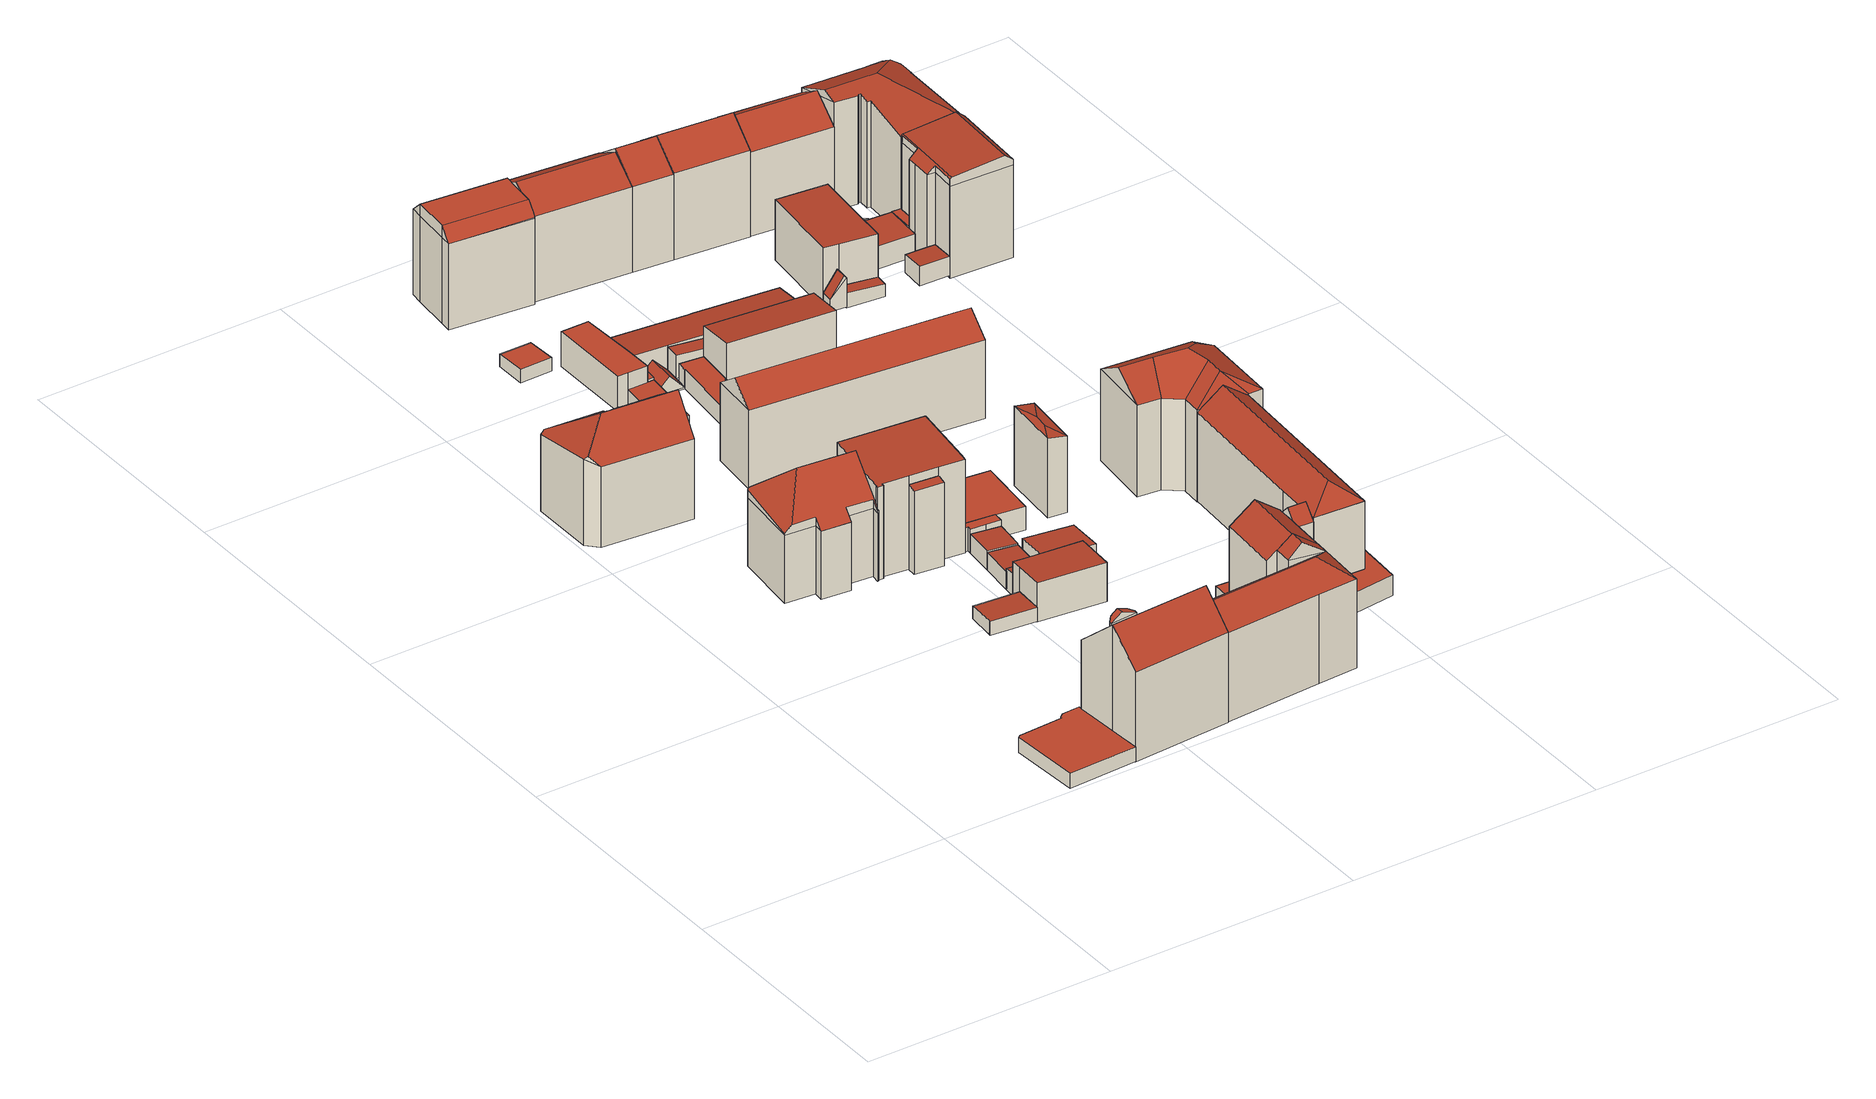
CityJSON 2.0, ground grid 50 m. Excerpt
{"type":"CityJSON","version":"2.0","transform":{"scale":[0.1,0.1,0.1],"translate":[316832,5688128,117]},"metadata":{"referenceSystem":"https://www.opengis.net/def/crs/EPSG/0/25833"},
"CityObjects":{
"building1":{"type":"Building","attributes":{"Dachtyp_tdc":"tdcPolyFlatRoof","Gemeindeschluessel":14713000,"Dachneigung":0,"QualitaetDacherkennung":0,"Geometrietyp2DReferenz":"3000","BezugspunktDach":"2000","function":"31001_9998","measuredHeight":3},"geometry":[{"type":"MultiSurface","lod":"2","boundaries":[[[0,1,2,3,4,5,6,7,8]],[[8,7,9,10]],[[7,6,11,9]],[[6,5,12,11]],[[5,4,13,12]],[[4,3,14,13]],[[3,2,15,14]],[[2,1,16,15]],[[1,0,17,16]],[[0,8,10,17]],[[10,9,11,12,13,14,15,16,17]]],"semantics":{"surfaces":[{"type":"RoofSurface"},{"type":"WallSurface"},{"type":"GroundSurface"}],"values":[0,1,1,1,1,1,1,1,1,1,2]}}]},
"building2":{"type":"Building","attributes":{"Dachtyp_tdc":"tdcFreeFormRoof","Gemeindeschluessel":14713000,"Dachneigung":35.48,"QualitaetDacherkennung":30,"Geometrietyp2DReferenz":"3000","function":"31001_9998","roofType":"5000","measuredHeight":23},"geometry":[{"type":"MultiSurface","lod":"2","boundaries":[[[18,19,20,21]],[[19,22,23,20]],[[22,24,25,23]],[[24,26,27,25]],[[26,28,29,27]],[[28,30,31,29]],[[30,32,33,31]],[[32,34,35,33]],[[34,36,37,35]],[[36,38,39,37]],[[38,40,41,39]],[[40,18,21,41]],[[42,43,44,18,40]],[[36,45,43,42,38]],[[45,34,32,30,28,26,24,22,19,44,43]],[[19,18,44]],[[36,34,45]],[[40,38,42]],[[21,20,23,25,27,29,31,33,35,37,39,41]]],"semantics":{"surfaces":[{"type":"WallSurface"},{"type":"RoofSurface"},{"type":"GroundSurface"}],"values":[0,0,0,0,0,0,0,0,0,0,0,0,1,1,1,0,0,0,2]}}]},
"building3":{"type":"Building","attributes":{"Gemeindeschluessel":14713000,"Geometrietyp2DReferenz":"3000","function":"31001_9998","roofType":"9999"},"children":["building3-1","building3-2"]},
"building3-1":{"type":"BuildingPart","attributes":{"Dachtyp_tdc":"tdcGableRoof","Dachneigung":40.9,"QualitaetDacherkennung":73,"Geometrietyp2DReferenz":"3000","roofType":"3100","measuredHeight":24.57},"parents":["building3"],"geometry":[{"type":"MultiSurface","lod":"2","boundaries":[[[46,47,48,49]],[[47,50,51,48]],[[52,53,54]],[[53,55,56,54]],[[55,57,58,56]],[[57,59,60,58]],[[59,61,62,60]],[[61,63,64,62]],[[63,65,66,64]],[[65,67,68,66]],[[67,69,70,68]],[[69,46,49,70]],[[65,63,61,59]],[[59,57,55,53,52,50,47,46,69,67,65]],[[49,48,51,54,56,58,60,62,64,66,68,70]],[[54,51,50,52]]],"semantics":{"surfaces":[{"type":"WallSurface"},{"type":"RoofSurface"},{"type":"GroundSurface"},{"type":"ClosureSurface"}],"values":[0,0,0,0,0,0,0,0,0,0,0,0,1,1,2,3]}}]},
"building3-2":{"type":"BuildingPart","attributes":{"Dachtyp_tdc":"tdcFreeFormRoof","Dachneigung":21.24,"QualitaetDacherkennung":39,"Geometrietyp2DReferenz":"3000","roofType":"5000","measuredHeight":19.56},"parents":["building3"],"geometry":[{"type":"MultiSurface","lod":"2","boundaries":[[[71,72,73,51,50]],[[72,74,75,73]],[[74,76,77,75]],[[76,78,79,77]],[[78,80,52,54,79]],[[81,82,74,72,71]],[[80,78,76,82,81]],[[76,74,82]],[[71,80,81]],[[51,73,75,77,79,54]],[[71,50,52,80]],[[50,51,54,52]]],"semantics":{"surfaces":[{"type":"WallSurface"},{"type":"RoofSurface"},{"type":"GroundSurface"},{"type":"ClosureSurface"}],"values":[0,0,0,0,0,1,1,0,0,2,0,3]}}]},
"building4":{"type":"Building","attributes":{"Dachtyp_tdc":"tdcFreeFormRoof","Gemeindeschluessel":14713000,"Dachneigung":42,"QualitaetDacherkennung":63,"Geometrietyp2DReferenz":"3000","function":"31001_9998","roofType":"5000","measuredHeight":21.7},"geometry":[{"type":"MultiSurface","lod":"2","boundaries":[[[83,84,85,86]],[[84,87,88,85]],[[87,89,90,88]],[[89,91,92,90]],[[91,93,94,92]],[[93,95,96,94]],[[95,97,98,96]],[[97,99,100,98]],[[99,101,102,100]],[[101,103,104,102]],[[103,105,106,104]],[[105,107,108,106]],[[107,109,110,108]],[[109,111,112,110]],[[111,113,114,112]],[[113,83,86,114]],[[115,116,117,118,119]],[[120,121,122,123,124,125,119,118,126,91,127,128]],[[125,129,130,131,132,133,115,119]],[[97,116,115,133,99]],[[99,133,132,101]],[[101,132,131,103]],[[103,131,130,105]],[[105,130,129,107]],[[107,129,125,124,109]],[[84,120,128,87]],[[87,128,127,89]],[[89,127,91]],[[91,126,93]],[[93,126,118,117,95]],[[109,124,123,111]],[[113,122,121,83]],[[111,123,122,113]],[[83,121,120,84]],[[95,117,116,97]],[[86,85,88,90,92,94,96,98,100,102,104,106,108,110,112,114]]],"semantics":{"surfaces":[{"type":"WallSurface"},{"type":"RoofSurface"},{"type":"GroundSurface"}],"values":[0,0,0,0,0,0,0,0,0,0,0,0,0,0,0,0,1,1,1,0,0,0,0,0,0,0,0,0,0,0,0,0,0,0,0,2]}}]},
"building5":{"type":"Building","attributes":{"Dachtyp_tdc":"tdcPolyFlatRoof","Gemeindeschluessel":14713000,"Dachneigung":3.49,"QualitaetDacherkennung":74,"Geometrietyp2DReferenz":"3000","function":"31001_9998","roofType":"2100","measuredHeight":2.91},"geometry":[{"type":"MultiSurface","lod":"2","boundaries":[[[134,135,136,137]],[[135,138,139,136]],[[138,140,141,139]],[[140,142,143,141]],[[142,134,137,143]],[[142,140,138,135,134]],[[137,136,139,141,143]]],"semantics":{"surfaces":[{"type":"WallSurface"},{"type":"RoofSurface"},{"type":"GroundSurface"}],"values":[0,0,0,0,0,1,2]}}]},
"building6":{"type":"Building","attributes":{"Gemeindeschluessel":14713000,"Geometrietyp2DReferenz":"3000","function":"31001_9998","roofType":"9999"},"children":["building6-1","building6-2"]},
"building6-1":{"type":"BuildingPart","attributes":{"Dachtyp_tdc":"tdcPolyFlatRoof","Dachneigung":2.93,"QualitaetDacherkennung":53,"Geometrietyp2DReferenz":"3000","roofType":"2100","measuredHeight":19.64},"parents":["building6"],"geometry":[{"type":"MultiSurface","lod":"2","boundaries":[[[144,145,146]],[[144,147,148,145]],[[147,149,150,148]],[[149,151,112,150]],[[151,152,110,112]],[[152,153,108,110]],[[153,154,155,108]],[[154,156,157,155]],[[156,158,159,157]],[[158,160,161,159]],[[160,162,163,161]],[[162,164,165,163]],[[164,166,167,165]],[[166,168,169,167]],[[168,170,169]],[[166,164,162,160,158,156,154,153,152,151,149,147,144,168]],[[145,148,150,112,110,108,155,157,159,161,163,165,167,169]],[[146,170,168,144]],[[146,145,169,170]]],"semantics":{"surfaces":[{"type":"WallSurface"},{"type":"RoofSurface"},{"type":"GroundSurface"},{"type":"ClosureSurface"}],"values":[0,0,0,0,0,0,0,0,0,0,0,0,0,0,0,1,2,0,3]}}]},
"building6-2":{"type":"BuildingPart","attributes":{"Dachtyp_tdc":"tdcPolyFlatRoof","Dachneigung":9.75,"QualitaetDacherkennung":48,"Geometrietyp2DReferenz":"3000","roofType":"2100","measuredHeight":17.21},"parents":["building6"],"geometry":[{"type":"MultiSurface","lod":"2","boundaries":[[[171,146,145,172]],[[170,173,174,169]],[[173,171,172,174]],[[173,170,146,171]],[[172,145,169,174]],[[169,145,146,170]]],"semantics":{"surfaces":[{"type":"WallSurface"},{"type":"RoofSurface"},{"type":"GroundSurface"},{"type":"ClosureSurface"}],"values":[0,0,0,1,2,3]}}]},
"building7":{"type":"Building","attributes":{"Dachtyp_tdc":"tdcPolyFlatRoof","Gemeindeschluessel":14713000,"Dachneigung":2.68,"QualitaetDacherkennung":87,"Geometrietyp2DReferenz":"3000","function":"31001_9998","roofType":"2100","measuredHeight":2.72},"geometry":[{"type":"MultiSurface","lod":"2","boundaries":[[[175,176,177,178]],[[176,179,180,177]],[[179,181,182,180]],[[181,175,178,182]],[[181,179,176,175]],[[178,177,180,182]]],"semantics":{"surfaces":[{"type":"WallSurface"},{"type":"RoofSurface"},{"type":"GroundSurface"}],"values":[0,0,0,0,1,2]}}]},
"building8":{"type":"Building","attributes":{"Dachtyp_tdc":"tdcPolyFlatRoof","Gemeindeschluessel":14713000,"Dachneigung":3.77,"QualitaetDacherkennung":82,"Geometrietyp2DReferenz":"3000","function":"31001_9998","roofType":"2100","measuredHeight":7.93},"geometry":[{"type":"MultiSurface","lod":"2","boundaries":[[[183,184,185,186]],[[184,187,188,185]],[[187,189,190,188]],[[189,191,192,190]],[[191,193,194,192]],[[193,195,196,194]],[[195,183,186,196]],[[195,193,191,189,187,184,183]],[[186,185,188,190,192,194,196]]],"semantics":{"surfaces":[{"type":"WallSurface"},{"type":"RoofSurface"},{"type":"GroundSurface"}],"values":[0,0,0,0,0,0,0,1,2]}}]},
"building9":{"type":"Building","attributes":{"Gemeindeschluessel":14713000,"Geometrietyp2DReferenz":"3000","function":"31001_9998","roofType":"9999"},"children":["building9-1","building9-2"]},
"building9-1":{"type":"BuildingPart","attributes":{"Dachtyp_tdc":"tdcPolyFlatRoof","Dachneigung":2.99,"QualitaetDacherkennung":85,"Geometrietyp2DReferenz":"3000","roofType":"2100","measuredHeight":3.6},"parents":["building9"],"geometry":[{"type":"MultiSurface","lod":"2","boundaries":[[[197,198,199,200]],[[201,202,203,204]],[[202,205,206,203]],[[205,197,200,206]],[[205,202,201,198,197]],[[200,199,204,203,206]],[[204,199,198,201]]],"semantics":{"surfaces":[{"type":"WallSurface"},{"type":"RoofSurface"},{"type":"GroundSurface"},{"type":"ClosureSurface"}],"values":[0,0,0,0,1,2,3]}}]},
"building9-2":{"type":"BuildingPart","attributes":{"Dachtyp_tdc":"tdcPolyFlatRoof","Dachneigung":8.1,"QualitaetDacherkennung":71,"Geometrietyp2DReferenz":"3000","roofType":"2100","measuredHeight":4.53},"parents":["building9"],"geometry":[{"type":"MultiSurface","lod":"2","boundaries":[[[207,208,209,199,198]],[[208,210,211,209]],[[210,212,201,204,211]],[[212,210,208,207]],[[199,209,211,204]],[[198,201,212,207]],[[198,199,204,201]]],"semantics":{"surfaces":[{"type":"WallSurface"},{"type":"RoofSurface"},{"type":"GroundSurface"},{"type":"ClosureSurface"}],"values":[0,0,0,1,2,0,3]}}]},
"building10":{"type":"Building","attributes":{"Dachtyp_tdc":"tdcPolyFlatRoof","Gemeindeschluessel":14713000,"Dachneigung":3.23,"QualitaetDacherkennung":87,"Geometrietyp2DReferenz":"3000","function":"31001_9998","roofType":"2100","measuredHeight":3.85},"geometry":[{"type":"MultiSurface","lod":"2","boundaries":[[[213,214,215,203]],[[214,216,217,215]],[[216,218,219,217]],[[218,220,206,219]],[[220,213,203,206]],[[220,218,216,214,213]],[[203,215,217,219,206]]],"semantics":{"surfaces":[{"type":"WallSurface"},{"type":"RoofSurface"},{"type":"GroundSurface"}],"values":[0,0,0,0,0,1,2]}}]},
"building11":{"type":"Building","attributes":{"Dachtyp_tdc":"tdcPolyFlatRoof","Gemeindeschluessel":14713000,"Dachneigung":0,"QualitaetDacherkennung":86,"Geometrietyp2DReferenz":"3000","function":"31001_9998","roofType":"1000","measuredHeight":7.15},"geometry":[{"type":"MultiSurface","lod":"2","boundaries":[[[221,222,223,224]],[[222,225,226,223]],[[225,227,228,226]],[[227,229,230,228]],[[229,231,232,230]],[[231,221,224,232]],[[231,229,227,225,222,221]],[[224,223,226,228,230,232]]],"semantics":{"surfaces":[{"type":"WallSurface"},{"type":"RoofSurface"},{"type":"GroundSurface"}],"values":[0,0,0,0,0,0,1,2]}}]},
"building12":{"type":"Building","attributes":{"Gemeindeschluessel":14713000,"Geometrietyp2DReferenz":"3000","function":"31001_9998","roofType":"9999"},"children":["building12-1","building12-2","building12-3"]},
"building12-1":{"type":"BuildingPart","attributes":{"Dachtyp_tdc":"tdcPolyFlatRoof","Dachneigung":0,"QualitaetDacherkennung":44,"Geometrietyp2DReferenz":"3000","roofType":"1000","measuredHeight":3.98},"parents":["building12"],"geometry":[{"type":"MultiSurface","lod":"2","boundaries":[[[233,234,235,236,237]],[[234,238,239,235]],[[238,240,241,242,239]],[[243,240,238,234,233]],[[236,235,239,242,244]],[[245,241,240,243,246]],[[244,242,241,245]],[[237,246,243,233]],[[237,236,244,245,246]]],"semantics":{"surfaces":[{"type":"WallSurface"},{"type":"RoofSurface"},{"type":"GroundSurface"},{"type":"ClosureSurface"}],"values":[0,0,0,1,2,0,3,0,3]}}]},
"building12-2":{"type":"BuildingPart","attributes":{"Dachtyp_tdc":"tdcPolyFlatRoof","Dachneigung":0,"QualitaetDacherkennung":59,"Geometrietyp2DReferenz":"3000","roofType":"1000","measuredHeight":3.57},"parents":["building12"],"geometry":[{"type":"MultiSurface","lod":"2","boundaries":[[[247,237,236,248]],[[246,249,250,244]],[[249,251,252,250]],[[251,253,254,252]],[[253,247,248,254]],[[253,251,249,246,237,247]],[[248,236,244,250,252,254]],[[244,236,237,246]]],"semantics":{"surfaces":[{"type":"WallSurface"},{"type":"RoofSurface"},{"type":"GroundSurface"},{"type":"ClosureSurface"}],"values":[0,0,0,0,0,1,2,3]}}]},
"building12-3":{"type":"BuildingPart","attributes":{"Dachtyp_tdc":"tdcFreeFormRoof","Dachneigung":47.27,"QualitaetDacherkennung":16,"Geometrietyp2DReferenz":"3000","roofType":"5000","measuredHeight":3.43},"parents":["building12"],"geometry":[{"type":"MultiSurface","lod":"2","boundaries":[[[255,256,257,258]],[[256,259,260,257]],[[259,261,262,260]],[[261,263,250,262]],[[241,255,258,242]],[[264,261,259,256,255,265]],[[265,241,245,263,264]],[[261,264,263]],[[241,265,255]],[[258,257,260,262,250,244,242]],[[244,250,263,245]],[[242,244,245,241]]],"semantics":{"surfaces":[{"type":"WallSurface"},{"type":"RoofSurface"},{"type":"GroundSurface"},{"type":"ClosureSurface"}],"values":[0,0,0,0,0,1,1,0,0,2,0,3]}}]},
"building13":{"type":"Building","attributes":{"Dachtyp_tdc":"tdcPolyFlatRoof","Gemeindeschluessel":14713000,"Dachneigung":0,"QualitaetDacherkennung":58,"Geometrietyp2DReferenz":"3000","function":"31001_9998","roofType":"1000","measuredHeight":4.8},"geometry":[{"type":"MultiSurface","lod":"2","boundaries":[[[266,267,268,215]],[[267,269,270,268]],[[269,271,272,270]],[[271,273,274,272]],[[273,275,219,274]],[[275,276,217,219]],[[276,266,215,217]],[[276,275,273,271,269,267,266]],[[215,268,270,272,274,219,217]]],"semantics":{"surfaces":[{"type":"WallSurface"},{"type":"RoofSurface"},{"type":"GroundSurface"}],"values":[0,0,0,0,0,0,0,1,2]}}]},
"building14":{"type":"Building","attributes":{"Gemeindeschluessel":14713000,"Geometrietyp2DReferenz":"3000","function":"31001_9998","roofType":"9999"},"children":["building14-1","building14-2","building14-3","building14-4"]},
"building14-1":{"type":"BuildingPart","attributes":{"Dachtyp_tdc":"tdcHipAndGableRoof","Dachneigung":36.95,"QualitaetDacherkennung":82,"Geometrietyp2DReferenz":"3000","roofType":"5000","measuredHeight":21.94},"parents":["building14"],"geometry":[{"type":"MultiSurface","lod":"2","boundaries":[[[277,278,279,280]],[[278,281,282,279]],[[281,283,284,282]],[[283,285,286,284]],[[285,287,288,286]],[[278,277,289]],[[277,287,285,290,289]],[[283,281,278,289,290]],[[283,290,285]],[[288,280,279,282,284,286]],[[280,288,287,277]]],"semantics":{"surfaces":[{"type":"WallSurface"},{"type":"RoofSurface"},{"type":"GroundSurface"},{"type":"ClosureSurface"}],"values":[0,0,0,0,0,1,1,1,0,2,3]}}]},
"building14-2":{"type":"BuildingPart","attributes":{"Dachtyp_tdc":"tdcGableRoof","Dachneigung":37.05,"QualitaetDacherkennung":85,"Geometrietyp2DReferenz":"3000","roofType":"3100","measuredHeight":21.95},"parents":["building14"],"geometry":[{"type":"MultiSurface","lod":"2","boundaries":[[[291,292,293,288,287]],[[294,277,280,295]],[[291,277,296]],[[292,291,296,297,298]],[[277,294,299,297,296]],[[288,293,300,295,280]],[[294,295,300,301]],[[301,300,293,292]],[[287,277,291]],[[287,288,280,277]],[[301,298,297,299,294]],[[292,298,301]]],"semantics":{"surfaces":[{"type":"WallSurface"},{"type":"RoofSurface"},{"type":"GroundSurface"},{"type":"ClosureSurface"}],"values":[0,0,0,1,1,2,3,3,0,3,3,3]}}]},
"building14-3":{"type":"BuildingPart","attributes":{"Dachtyp_tdc":"tdcGableRoof","Dachneigung":37.05,"QualitaetDacherkennung":92,"Geometrietyp2DReferenz":"3000","roofType":"3100","measuredHeight":21.95},"parents":["building14"],"geometry":[{"type":"MultiSurface","lod":"2","boundaries":[[[302,303,304,305,306]],[[303,294,295,304]],[[307,308,309,293,292]],[[308,310,311,309]],[[310,312,313,311]],[[312,314,315,313]],[[314,316,317,315]],[[316,318,319,317]],[[318,320,321,322,323,319]],[[314,312,310,308,307,298]],[[298,297,299,294,303,302,324,325,320,318,316,314]],[[323,305,304,295,300,293,309,311,313,315,317,319]],[[302,306,324]],[[325,321,320]],[[306,305,323,322]],[[306,322,321,325,324]],[[300,295,294,301]],[[301,294,299,297,298]],[[307,292,298]],[[292,293,300,301]],[[292,301,298]]],"semantics":{"surfaces":[{"type":"WallSurface"},{"type":"RoofSurface"},{"type":"GroundSurface"},{"type":"ClosureSurface"}],"values":[0,0,0,0,0,0,0,0,0,1,1,2,0,0,3,3,3,3,0,3,3]}}]},
"building14-4":{"type":"BuildingPart","attributes":{"Dachtyp_tdc":"tdcGableRoof","Dachneigung":47.95,"QualitaetDacherkennung":69,"Geometrietyp2DReferenz":"3000","roofType":"3100","measuredHeight":20.05},"parents":["building14"],"geometry":[{"type":"MultiSurface","lod":"2","boundaries":[[[326,327,328,329]],[[327,306,305,328]],[[322,326,329,323]],[[330,321,325,331,332]],[[306,327,332,331,324]],[[322,321,330,326]],[[326,330,332,327]],[[329,328,305,323]],[[323,305,306,322]],[[331,325,324]],[[324,325,321,322,306]]],"semantics":{"surfaces":[{"type":"WallSurface"},{"type":"RoofSurface"},{"type":"GroundSurface"},{"type":"ClosureSurface"}],"values":[0,0,0,1,1,0,0,2,3,0,3]}}]},
"building15":{"type":"Building","attributes":{"Dachtyp_tdc":"tdcPolyFlatRoof","Gemeindeschluessel":14713000,"Dachneigung":3.84,"QualitaetDacherkennung":81,"Geometrietyp2DReferenz":"3000","function":"31001_9998","roofType":"2100","measuredHeight":3.66},"geometry":[{"type":"MultiSurface","lod":"2","boundaries":[[[333,334,335,336]],[[334,337,338,335]],[[337,339,340,338]],[[339,333,336,340]],[[339,337,334,333]],[[336,335,338,340]]],"semantics":{"surfaces":[{"type":"WallSurface"},{"type":"RoofSurface"},{"type":"GroundSurface"}],"values":[0,0,0,0,1,2]}}]},
"building16":{"type":"Building","attributes":{"Dachtyp_tdc":"tdcPolyFlatRoof","Gemeindeschluessel":14713000,"Dachneigung":0,"QualitaetDacherkennung":80,"Geometrietyp2DReferenz":"3000","function":"31001_9998","roofType":"1000","measuredHeight":4.73},"geometry":[{"type":"MultiSurface","lod":"2","boundaries":[[[341,342,343,344]],[[342,345,346,343]],[[345,347,348,346]],[[347,349,350,348]],[[349,341,344,350]],[[349,347,345,342,341]],[[344,343,346,348,350]]],"semantics":{"surfaces":[{"type":"WallSurface"},{"type":"RoofSurface"},{"type":"GroundSurface"}],"values":[0,0,0,0,0,1,2]}}]},
"building17":{"type":"Building","attributes":{"Dachtyp_tdc":"tdcFreeFormRoof","Gemeindeschluessel":14713000,"Dachneigung":0.008,"QualitaetDacherkennung":67,"Geometrietyp2DReferenz":"3000","function":"31001_9998","roofType":"5000","measuredHeight":19.91},"geometry":[{"type":"MultiSurface","lod":"2","boundaries":[[[351,352,353,354]],[[352,355,356,353]],[[355,357,358,356]],[[357,359,360,358]],[[359,361,362,360]],[[361,363,364,362]],[[363,365,366,364]],[[365,367,368,366]],[[367,351,354,368]],[[369,361,359,370]],[[371,372,373,374,375]],[[373,369,370,374]],[[351,371,375,352]],[[352,375,374,355]],[[355,374,370,357]],[[367,372,371,351]],[[357,370,359]],[[365,373,372,367]],[[363,369,373,365]],[[361,369,363]],[[354,353,356,358,360,362,364,366,368]]],"semantics":{"surfaces":[{"type":"WallSurface"},{"type":"RoofSurface"},{"type":"GroundSurface"}],"values":[0,0,0,0,0,0,0,0,0,1,1,1,0,0,0,0,0,0,0,0,2]}}]},
"building18":{"type":"Building","attributes":{"Dachtyp_tdc":"tdcPolyFlatRoof","Gemeindeschluessel":14713000,"Dachneigung":0,"QualitaetDacherkennung":68,"Geometrietyp2DReferenz":"3000","function":"31001_9998","roofType":"1000","measuredHeight":3.85},"geometry":[{"type":"MultiSurface","lod":"2","boundaries":[[[376,377,378,379]],[[377,380,262,378]],[[380,381,260,262]],[[381,382,383,260]],[[382,384,385,383]],[[384,386,387,385]],[[386,388,389,387]],[[388,376,379,389]],[[388,386,384,382,381,380,377,376]],[[379,378,262,260,383,385,387,389]]],"semantics":{"surfaces":[{"type":"WallSurface"},{"type":"RoofSurface"},{"type":"GroundSurface"}],"values":[0,0,0,0,0,0,0,0,1,2]}}]},
"building19":{"type":"Building","attributes":{"Dachtyp_tdc":"tdcGableRoof","Gemeindeschluessel":14713000,"Dachneigung":36.49,"QualitaetDacherkennung":68,"Geometrietyp2DReferenz":"3000","function":"31001_9998","roofType":"3100","measuredHeight":19.56},"geometry":[{"type":"MultiSurface","lod":"2","boundaries":[[[390,391,392,393]],[[391,394,395,392]],[[394,396,397,395]],[[396,390,393,397]],[[394,391,398]],[[390,396,399]],[[391,390,399,398]],[[396,394,398,399]],[[393,392,395,397]]],"semantics":{"surfaces":[{"type":"WallSurface"},{"type":"RoofSurface"},{"type":"GroundSurface"}],"values":[0,0,0,0,0,0,1,1,2]}}]},
"building20":{"type":"Building","attributes":{"Dachtyp_tdc":"tdcPolyFlatRoof","Gemeindeschluessel":14713000,"Dachneigung":2.64,"QualitaetDacherkennung":8,"Geometrietyp2DReferenz":"3000","function":"31001_9998","roofType":"2100","measuredHeight":4.71},"geometry":[{"type":"MultiSurface","lod":"2","boundaries":[[[400,401,402,255]],[[401,403,404,402]],[[403,405,256,404]],[[405,400,255,256]],[[405,403,401,400]],[[255,402,404,256]]],"semantics":{"surfaces":[{"type":"WallSurface"},{"type":"RoofSurface"},{"type":"GroundSurface"}],"values":[0,0,0,0,1,2]}}]},
"building21":{"type":"Building","attributes":{"Dachtyp_tdc":"tdcPolyFlatRoof","Gemeindeschluessel":14713000,"Dachneigung":0,"QualitaetDacherkennung":61,"Geometrietyp2DReferenz":"3000","function":"31001_9998","roofType":"1000","measuredHeight":3.34},"geometry":[{"type":"MultiSurface","lod":"2","boundaries":[[[406,407,329,408]],[[407,409,319,329]],[[409,410,317,319]],[[410,411,313,317]],[[411,412,413,313]],[[412,406,408,413]],[[412,411,410,409,407,406]],[[408,329,319,317,313,413]]],"semantics":{"surfaces":[{"type":"WallSurface"},{"type":"RoofSurface"},{"type":"GroundSurface"}],"values":[0,0,0,0,0,0,1,2]}}]},
"building22":{"type":"Building","attributes":{"Dachtyp_tdc":"tdcHipRoof","Gemeindeschluessel":14713000,"Dachneigung":21.37,"QualitaetDacherkennung":16,"Geometrietyp2DReferenz":"3000","function":"31001_2000","roofType":"3200","measuredHeight":16.38},"geometry":[{"type":"MultiSurface","lod":"2","boundaries":[[[414,415,416,417]],[[415,418,419,416]],[[418,420,421,419]],[[420,414,417,421]],[[418,415,422]],[[414,420,423]],[[415,414,423,422]],[[420,418,422,423]],[[417,416,419,421]]],"semantics":{"surfaces":[{"type":"WallSurface"},{"type":"RoofSurface"},{"type":"GroundSurface"}],"values":[0,0,0,0,1,1,1,1,2]}}]},
"building23":{"type":"Building","attributes":{"Dachtyp_tdc":"tdcPolyFlatRoof","Gemeindeschluessel":14713000,"Dachneigung":8.56,"QualitaetDacherkennung":58,"Geometrietyp2DReferenz":"3000","function":"31001_9998","roofType":"2100","measuredHeight":5},"geometry":[{"type":"MultiSurface","lod":"2","boundaries":[[[424,425,426,255]],[[425,427,428,426]],[[427,429,430,428]],[[429,431,432,430]],[[431,433,434,432]],[[433,435,436,434]],[[435,437,438,436]],[[437,439,402,438]],[[439,424,255,402]],[[439,437,435,433,431,429,427,425,424]],[[255,426,428,430,432,434,436,438,402]]],"semantics":{"surfaces":[{"type":"WallSurface"},{"type":"RoofSurface"},{"type":"GroundSurface"}],"values":[0,0,0,0,0,0,0,0,0,1,2]}}]},
"building24":{"type":"Building","attributes":{"Dachtyp_tdc":"tdcPolyFlatRoof","Gemeindeschluessel":14713000,"Dachneigung":7.34,"QualitaetDacherkennung":60,"Geometrietyp2DReferenz":"3000","function":"31001_9998","roofType":"2100","measuredHeight":10.99},"geometry":[{"type":"MultiSurface","lod":"2","boundaries":[[[440,441,442,443]],[[441,444,445,442]],[[444,446,447,445]],[[446,440,443,447]],[[446,444,441,440]],[[443,442,445,447]]],"semantics":{"surfaces":[{"type":"WallSurface"},{"type":"RoofSurface"},{"type":"GroundSurface"}],"values":[0,0,0,0,1,2]}}]},
"building25":{"type":"Building","attributes":{"Dachtyp_tdc":"tdcGableRoof","Gemeindeschluessel":14713000,"Dachneigung":31.38,"QualitaetDacherkennung":57,"Geometrietyp2DReferenz":"3000","function":"31001_9998","roofType":"3100","measuredHeight":21},"geometry":[{"type":"MultiSurface","lod":"2","boundaries":[[[448,449,450,362]],[[449,451,452,450]],[[451,453,368,452]],[[453,448,362,368]],[[451,449,454]],[[448,453,455]],[[449,448,455,454]],[[453,451,454,455]],[[362,450,452,368]]],"semantics":{"surfaces":[{"type":"WallSurface"},{"type":"RoofSurface"},{"type":"GroundSurface"}],"values":[0,0,0,0,0,0,1,1,2]}}]},
"building26":{"type":"Building","attributes":{"Dachtyp_tdc":"tdcPolyFlatRoof","Gemeindeschluessel":14713000,"Dachneigung":0,"QualitaetDacherkennung":75,"Geometrietyp2DReferenz":"3000","function":"31001_9998","roofType":"1000","measuredHeight":4.28},"geometry":[{"type":"MultiSurface","lod":"2","boundaries":[[[456,457,458,459]],[[457,460,461,458]],[[460,462,463,461]],[[462,464,465,463]],[[464,466,467,465]],[[466,468,469,467]],[[468,470,471,469]],[[470,472,473,471]],[[472,456,459,473]],[[472,470,468,466,464,462,460,457,456]],[[459,458,461,463,465,467,469,471,473]]],"semantics":{"surfaces":[{"type":"WallSurface"},{"type":"RoofSurface"},{"type":"GroundSurface"}],"values":[0,0,0,0,0,0,0,0,0,1,2]}}]},
"building27":{"type":"Building","attributes":{"Dachtyp_tdc":"tdcHipAndGableRoof","Gemeindeschluessel":14713000,"Dachneigung":37.32,"QualitaetDacherkennung":91,"Geometrietyp2DReferenz":"3000","function":"31001_9998","roofType":"5000","measuredHeight":21.82},"geometry":[{"type":"MultiSurface","lod":"2","boundaries":[[[474,475,463,465]],[[475,476,477,463]],[[476,478,479,477]],[[478,480,481,479]],[[480,482,467,481]],[[482,474,465,467]],[[475,483,484]],[[483,485,486,484]],[[475,484,486,480,478,476]],[[480,486,485,482]],[[482,485,483,474]],[[474,483,475]],[[465,463,477,479,481,467]]],"semantics":{"surfaces":[{"type":"WallSurface"},{"type":"RoofSurface"},{"type":"GroundSurface"}],"values":[0,0,0,0,0,0,1,1,1,0,0,0,2]}}]},
"building28":{"type":"Building","attributes":{"Dachtyp_tdc":"tdcGableRoof","Gemeindeschluessel":14713000,"Dachneigung":35.98,"QualitaetDacherkennung":69,"Geometrietyp2DReferenz":"3000","function":"31001_9998","roofType":"3100","measuredHeight":21.72},"geometry":[{"type":"MultiSurface","lod":"2","boundaries":[[[487,451,452,488]],[[451,489,450,452]],[[489,490,491,450]],[[490,487,488,491]],[[489,451,492]],[[487,490,493]],[[451,487,493,492]],[[490,489,492,493]],[[488,452,450,491]]],"semantics":{"surfaces":[{"type":"WallSurface"},{"type":"RoofSurface"},{"type":"GroundSurface"}],"values":[0,0,0,0,0,0,1,1,2]}}]},
"building29":{"type":"Building","attributes":{"Dachtyp_tdc":"tdcFreeFormRoof","Gemeindeschluessel":14713000,"Dachneigung":31.64,"QualitaetDacherkennung":15,"Geometrietyp2DReferenz":"3000","function":"31001_9998","roofType":"5000","measuredHeight":23.6},"geometry":[{"type":"MultiSurface","lod":"2","boundaries":[[[494,495,496,497]],[[495,498,499,496]],[[498,500,501,499]],[[500,502,503,501]],[[502,504,505,503]],[[504,506,507,505]],[[506,508,509,507]],[[508,510,511,509]],[[510,494,497,511]],[[508,512,510]],[[512,508,506]],[[513,514,515,512,506,504]],[[513,504,502]],[[502,500,516,517,514,513]],[[516,498,495,517]],[[515,514,517,495,494]],[[512,515,494,510]],[[498,516,500]],[[497,496,499,501,503,505,507,509,511]]],"semantics":{"surfaces":[{"type":"WallSurface"},{"type":"RoofSurface"},{"type":"GroundSurface"}],"values":[0,0,0,0,0,0,0,0,0,1,1,1,1,1,1,1,1,0,2]}}]},
"building30":{"type":"Building","attributes":{"Dachtyp_tdc":"tdcGableRoof","Gemeindeschluessel":14713000,"Dachneigung":55.96,"QualitaetDacherkennung":11,"Geometrietyp2DReferenz":"3000","function":"31001_9998","roofType":"3100","measuredHeight":6.47},"geometry":[{"type":"MultiSurface","lod":"2","boundaries":[[[518,519,520,521]],[[519,522,523,520]],[[522,524,525,523]],[[524,518,521,525]],[[522,519,526]],[[518,524,527]],[[519,518,527,526]],[[524,522,526,527]],[[521,520,523,525]]],"semantics":{"surfaces":[{"type":"WallSurface"},{"type":"RoofSurface"},{"type":"GroundSurface"}],"values":[0,0,0,0,0,0,1,1,2]}}]},
"building31":{"type":"Building","attributes":{"Dachtyp_tdc":"tdcGableRoof","Gemeindeschluessel":14713000,"Dachneigung":35.9,"QualitaetDacherkennung":51,"Geometrietyp2DReferenz":"3000","function":"31001_9998","roofType":"3100","measuredHeight":21.79},"geometry":[{"type":"MultiSurface","lod":"2","boundaries":[[[528,529,530,491]],[[529,531,532,530]],[[531,533,488,532]],[[533,528,491,488]],[[531,529,534]],[[528,533,535]],[[529,528,535,534]],[[533,531,534,535]],[[491,530,532,488]]],"semantics":{"surfaces":[{"type":"WallSurface"},{"type":"RoofSurface"},{"type":"GroundSurface"}],"values":[0,0,0,0,0,0,1,1,2]}}]},
"building32":{"type":"Building","attributes":{"Dachtyp_tdc":"tdcPolyFlatRoof","Gemeindeschluessel":14713000,"Dachneigung":3.52,"QualitaetDacherkennung":47,"Geometrietyp2DReferenz":"3000","function":"31001_9998","roofType":"2100","measuredHeight":2.95},"geometry":[{"type":"MultiSurface","lod":"2","boundaries":[[[536,537,538,539]],[[537,540,541,538]],[[540,542,543,541]],[[542,536,539,543]],[[542,540,537,536]],[[539,538,541,543]]],"semantics":{"surfaces":[{"type":"WallSurface"},{"type":"RoofSurface"},{"type":"GroundSurface"}],"values":[0,0,0,0,1,2]}}]},
"building33":{"type":"Building","attributes":{"Dachtyp_tdc":"tdcPolyFlatRoof","Gemeindeschluessel":14713000,"Dachneigung":2.75,"QualitaetDacherkennung":78,"Geometrietyp2DReferenz":"3000","function":"31001_9998","roofType":"2100","measuredHeight":12.28},"geometry":[{"type":"MultiSurface","lod":"2","boundaries":[[[544,545,546,547]],[[545,548,549,546]],[[548,550,551,549]],[[550,552,553,551]],[[552,554,555,553]],[[554,544,547,555]],[[554,552,550,548,545,544]],[[547,546,549,551,553,555]]],"semantics":{"surfaces":[{"type":"WallSurface"},{"type":"RoofSurface"},{"type":"GroundSurface"}],"values":[0,0,0,0,0,0,1,2]}}]},
"building34":{"type":"Building","attributes":{"Dachtyp_tdc":"tdcPolyFlatRoof","Gemeindeschluessel":14713000,"Dachneigung":3.71,"QualitaetDacherkennung":74,"Geometrietyp2DReferenz":"3000","function":"31001_9998","roofType":"2100","measuredHeight":3.92},"geometry":[{"type":"MultiSurface","lod":"2","boundaries":[[[556,557,558,559]],[[557,560,561,558]],[[560,562,563,561]],[[562,564,565,563]],[[564,556,559,565]],[[564,562,560,557,556]],[[559,558,561,563,565]]],"semantics":{"surfaces":[{"type":"WallSurface"},{"type":"RoofSurface"},{"type":"GroundSurface"}],"values":[0,0,0,0,0,1,2]}}]},
"building35":{"type":"Building","attributes":{"Dachtyp_tdc":"tdcGableRoof","Gemeindeschluessel":14713000,"Dachneigung":35.48,"QualitaetDacherkennung":61,"Geometrietyp2DReferenz":"3000","function":"31001_9998","roofType":"3100","measuredHeight":21.19},"geometry":[{"type":"MultiSurface","lod":"2","boundaries":[[[566,567,568,569]],[[567,570,571,568]],[[570,572,573,571]],[[572,566,569,573]],[[570,567,574]],[[566,572,575]],[[567,566,575,574]],[[572,570,574,575]],[[569,568,571,573]]],"semantics":{"surfaces":[{"type":"WallSurface"},{"type":"RoofSurface"},{"type":"GroundSurface"}],"values":[0,0,0,0,0,0,1,1,2]}}]},
"building36":{"type":"Building","attributes":{"Gemeindeschluessel":14713000,"Geometrietyp2DReferenz":"3000","function":"31001_9998","roofType":"9999"},"children":["building36-1","building36-2","building36-3"]},
"building36-1":{"type":"BuildingPart","attributes":{"Dachtyp_tdc":"tdcPolyFlatRoof","Dachneigung":0,"QualitaetDacherkennung":49,"Geometrietyp2DReferenz":"3000","roofType":"1000","measuredHeight":5.07},"parents":["building36"],"geometry":[{"type":"MultiSurface","lod":"2","boundaries":[[[576,577,578,579,580]],[[577,581,582,578]],[[581,583,584,582]],[[583,585,586,587,584]],[[583,581,577,576,585]],[[587,579,578,582,584]],[[580,586,585,576]],[[580,579,587,586]]],"semantics":{"surfaces":[{"type":"WallSurface"},{"type":"RoofSurface"},{"type":"GroundSurface"},{"type":"ClosureSurface"}],"values":[0,0,0,0,1,2,0,3]}}]},
"building36-2":{"type":"BuildingPart","attributes":{"Dachtyp_tdc":"tdcPolyFlatRoof","Dachneigung":3.02,"QualitaetDacherkennung":83,"Geometrietyp2DReferenz":"3000","roofType":"2100","measuredHeight":5.03},"parents":["building36"],"geometry":[{"type":"MultiSurface","lod":"2","boundaries":[[[588,589,590,591]],[[592,580,579,593]],[[586,594,595,587]],[[594,588,591,595]],[[594,586,580,592,596,589,588]],[[591,590,597,593,579,587,595]],[[596,597,590,589]],[[592,593,597,596]],[[586,587,579,580]]],"semantics":{"surfaces":[{"type":"WallSurface"},{"type":"RoofSurface"},{"type":"GroundSurface"},{"type":"ClosureSurface"}],"values":[0,0,0,0,1,2,3,3,3]}}]},
"building36-3":{"type":"BuildingPart","attributes":{"Dachtyp_tdc":"tdcPolyFlatRoof","Dachneigung":3.44,"QualitaetDacherkennung":54,"Geometrietyp2DReferenz":"3000","roofType":"2100","measuredHeight":5.19},"parents":["building36"],"geometry":[{"type":"MultiSurface","lod":"2","boundaries":[[[598,599,590,589]],[[598,600,601,599]],[[600,602,592,593,601]],[[596,602,600,598,589]],[[590,599,601,593,597]],[[596,592,602]],[[596,597,593,592]],[[589,590,597,596]]],"semantics":{"surfaces":[{"type":"WallSurface"},{"type":"RoofSurface"},{"type":"GroundSurface"},{"type":"ClosureSurface"}],"values":[0,0,0,1,2,0,3,3]}}]},
"building37":{"type":"Building","attributes":{"Dachtyp_tdc":"tdcFreeFormRoof","Gemeindeschluessel":14713000,"Dachneigung":4.78,"QualitaetDacherkennung":51,"Geometrietyp2DReferenz":"3000","function":"31001_9998","roofType":"5000","measuredHeight":21.24},"geometry":[{"type":"MultiSurface","lod":"2","boundaries":[[[603,604,584,587]],[[604,605,582,584]],[[605,606,607,582]],[[606,608,609,607]],[[608,610,611,609]],[[610,612,613,611]],[[612,614,615,613]],[[614,616,617,615]],[[616,618,619,617]],[[618,620,621,619]],[[620,622,595,621]],[[622,603,587,595]],[[623,624,625,603,622,620,626,627,628,629]],[[630,631,632,633]],[[634,623,629,632,631]],[[606,634,631,608]],[[605,624,623,634,606]],[[610,630,633,612]],[[612,633,632,629,628,614]],[[608,631,630,610]],[[614,628,627,616]],[[616,627,626,618]],[[618,626,620]],[[604,625,624,605]],[[603,625,604]],[[587,584,582,607,609,611,613,615,617,619,621,595]]],"semantics":{"surfaces":[{"type":"WallSurface"},{"type":"RoofSurface"},{"type":"GroundSurface"}],"values":[0,0,0,0,0,0,0,0,0,0,0,0,1,1,1,0,0,0,0,0,0,0,0,0,0,2]}}]},
"building38":{"type":"Building","attributes":{"Dachtyp_tdc":"tdcFreeFormRoof","Gemeindeschluessel":14713000,"Dachneigung":11.13,"QualitaetDacherkennung":32,"Geometrietyp2DReferenz":"3000","function":"31001_9998","roofType":"5000","measuredHeight":22.65},"geometry":[{"type":"MultiSurface","lod":"2","boundaries":[[[635,636,637,638]],[[636,639,640,637]],[[639,641,642,640]],[[641,643,644,642]],[[643,645,646,644]],[[645,647,648,646]],[[647,649,650,648]],[[649,651,652,650]],[[651,653,654,652]],[[653,655,656,654]],[[655,657,658,656]],[[657,659,660,658]],[[659,661,662,660]],[[661,663,664,662]],[[663,665,666,664]],[[665,667,668,666]],[[667,669,670,668]],[[669,671,672,670]],[[671,635,638,672]],[[643,641,639,636,635,673,674]],[[673,671,669,667,665,663,661,675,674]],[[649,647,645,643,674,675,659,657,655,653,651]],[[661,659,675]],[[635,671,673]],[[638,637,640,642,644,646,648,650,652,654,656,658,660,662,664,666,668,670,672]]],"semantics":{"surfaces":[{"type":"WallSurface"},{"type":"RoofSurface"},{"type":"GroundSurface"}],"values":[0,0,0,0,0,0,0,0,0,0,0,0,0,0,0,0,0,0,0,1,1,1,0,0,2]}}]}
},
"vertices":[
[391,159,44],[391,166,44],[355,164,44],[347,157,44],[347,154,44],[257,149,44],[252,145,44],[261,3,44],[400,9,44],[261,3,14],[400,9,14],[252,145,14],[257,149,14],[347,154,14],[347,157,14],[355,164,14],[391,166,14],[391,159,14],
[8,1227,167],[136,1228,167],[136,1228,12],[8,1227,12],[136,1224,170],[136,1224,12],[127,1223,170],[127,1223,12],[122,1187,196],[122,1187,12],[140,1185,197],[140,1185,12],[141,1190,193],[141,1190,12],[146,1195,189],[146,1195,12],[222,1187,190],[222,1187,12],[209,1059,175],[209,1059,12],[29,1075,175],[29,1075,12],[8,1097,187],[8,1097,12],[13,1092,193],[64,1129,242],[15,1227,175],[215,1115,242],
[399,155,188],[453,157,188],[453,157,13],[399,155,13],[453,158,188],[453,158,13],[506,160,188],[506,160,189],[506,160,13],[592,165,189],[592,165,13],[595,122,226],[595,122,13],[597,84,259],[597,84,13],[600,22,196],[600,22,13],[400,9,195],[400,9,13],[396,72,259],[396,72,13],[391,159,184],[391,159,13],[398,159,184],[398,159,13],
[453,158,195],[452,163,194],[452,163,13],[460,172,200],[460,172,13],[496,174,201],[496,174,13],[506,166,197],[506,166,13],[506,160,197],[475,159,209],[475,173,209],
[357,723,150],[359,739,150],[359,739,12],[357,723,12],[306,744,150],[306,744,12],[304,725,150],[304,725,12],[246,730,150],[246,730,12],[248,750,150],[248,750,12],[188,755,150],[188,755,12],[202,887,150],[202,887,12],[206,887,150],[206,887,12],[206,889,150],[206,889,12],[374,873,150],[374,873,12],[373,870,150],[373,870,12],[375,870,150],[375,870,12],[360,731,150],[360,731,12],[359,725,150],[359,725,12],[359,723,150],[359,723,12],[205,887,171],[202,887,167],[188,755,153],[201,754,167],[255,817,229],[359,739,169],[357,723,155],[359,723,155],[359,725,156],[360,731,162],[368,805,229],[248,750,168],[304,725,151],[306,744,169],[375,870,170],[373,870,170],[374,873,167],[206,889,169],[206,887,171],
[416,470,45],[417,474,44],[417,474,16],[416,470,16],[422,531,41],[422,531,16],[513,523,41],[513,523,16],[507,461,45],[507,461,16],
[422,724,201],[422,724,12],[422,724,184],[371,729,201],[371,729,12],[370,724,201],[370,724,12],[359,725,201],[360,731,201],[375,870,208],[377,870,208],[377,870,12],[377,871,208],[377,871,12],[544,854,208],[544,854,12],[544,853,208],[544,853,12],[545,853,208],[545,853,12],[532,726,202],[532,726,12],[530,712,201],[530,712,12],[480,718,201],[480,718,12],[480,718,184],
[420,705,181],[420,705,12],[478,699,181],[478,699,12],
[269,1638,37],[270,1577,39],[270,1577,12],[269,1638,12],[205,1576,39],[205,1576,12],[205,1638,37],[205,1638,12],
[507,461,94],[513,523,90],[513,523,15],[507,461,15],[515,547,89],[515,547,15],[519,546,89],[519,546,15],[546,543,89],[546,543,15],[650,533,89],[650,533,15],[641,447,94],[641,447,15],
[581,570,47],[552,573,49],[552,573,14],[581,570,14],[522,576,50],[529,644,50],[529,644,14],[522,576,14],[588,638,47],[588,638,14],
[552,573,56],[546,543,60],[546,543,14],[519,546,60],[519,546,14],[522,576,56],
[529,644,53],[535,704,53],[535,704,14],[566,701,51],[566,701,14],[595,698,50],[595,698,14],[588,638,50],
[310,1407,84],[290,1408,84],[290,1408,13],[310,1407,13],[290,1578,84],[290,1578,13],[346,1578,84],[346,1578,13],[350,1467,84],[350,1467,13],[351,1407,84],[351,1407,13],
[351,1407,55],[350,1467,55],[350,1467,15],[351,1407,15],[351,1407,51],[354,1467,55],[354,1467,15],[370,1465,55],[370,1465,18],[370,1465,15],[364,1407,55],[364,1407,15],[364,1407,18],[364,1407,51],
[310,1407,51],[310,1407,15],[364,1405,51],[364,1405,15],[351,1281,51],[351,1281,15],[298,1287,51],[298,1287,15],
[429,1460,18],[426,1430,18],[426,1430,15],[429,1460,15],[425,1420,18],[425,1420,15],[422,1399,18],[422,1399,15],[364,1405,18],[393,1402,49],[399,1462,49],
[535,704,62],[536,712,62],[536,712,14],[530,712,62],[530,712,14],[532,726,62],[532,726,14],[597,719,62],[597,719,14],[595,698,62],[566,701,62],
[881,137,195],[875,37,195],[875,37,14],[881,137,14],[795,33,195],[795,33,14],[600,22,195],[600,22,14],[595,122,195],[595,122,14],[799,133,195],[799,133,14],[824,84,233],[597,72,233],
[799,133,209],[801,169,209],[801,169,14],[882,164,195],[882,164,14],[830,135,233],[832,167,233],[831,167,233],[874,165,201],[831,167,14],[831,167,204],
[886,238,195],[882,168,195],[882,168,14],[886,238,14],[886,238,186],[801,169,210],[781,170,195],[781,170,14],[788,294,195],[788,294,14],[790,294,197],[790,294,14],[839,291,233],[839,291,14],[889,288,195],[889,288,14],[888,283,195],[888,283,14],[889,283,195],[889,283,193],[889,283,186],[889,283,14],[887,246,195],[888,281,195],
[924,281,186],[922,236,186],[922,236,14],[924,281,14],[924,281,193],[887,263,214],[923,261,214],
[602,645,51],[704,639,44],[704,639,14],[602,645,14],[702,569,44],[702,569,14],[600,575,51],[600,575,14],
[532,726,60],[545,853,60],[545,853,13],[532,726,13],[669,839,60],[669,839,13],[655,712,60],[655,712,13],[597,719,60],[597,719,13],
[366,1768,183],[200,1785,183],[200,1785,9],[366,1768,9],[202,1808,183],[202,1808,9],[209,1884,183],[209,1884,9],[212,1910,183],[212,1910,9],[380,1893,183],[380,1893,9],[377,1867,183],[377,1867,9],[369,1791,183],[369,1791,9],[367,1775,183],[367,1775,9],[377,1867,208],[209,1884,208],[366,1768,185],[367,1775,192],[369,1791,208],[202,1808,208],[200,1785,184],
[409,1260,54],[423,1399,54],[423,1399,15],[409,1260,15],[422,1399,54],[425,1420,54],[472,1415,54],[472,1415,15],[464,1334,54],[464,1334,15],[462,1335,54],[462,1335,15],[454,1255,54],[454,1255,15],
[794,1037,172],[338,1083,172],[338,1083,13],[794,1037,13],[348,1183,172],[348,1183,13],[804,1137,172],[804,1137,13],[343,1133,209],[799,1087,209],
[429,1460,65],[551,1447,59],[551,1447,18],[548,1417,59],[548,1417,18],[426,1430,65],
[927,334,47],[924,281,47],[927,334,14],[888,283,47],[889,288,47],[790,294,47],[793,342,47],[793,342,14],
[706,720,175],[716,836,175],[716,836,14],[706,720,14],[754,832,169],[754,832,14],[743,716,169],[743,716,14],[725,782,178],[722,753,178],
[429,1460,68],[354,1467,68],[354,1467,18],[351,1554,55],[351,1554,18],[524,1536,55],[524,1536,18],[532,1536,55],[532,1536,18],[699,1518,55],[699,1518,18],[691,1437,67],[691,1437,18],[691,1433,68],[691,1433,18],[551,1447,68],
[685,1394,116],[676,1313,127],[676,1313,17],[685,1394,17],[464,1334,127],[464,1334,17],[472,1415,116],[472,1415,17],
[380,1893,184],[570,1874,184],[570,1874,9],[559,1757,182],[559,1757,9],[367,1775,182],[565,1816,219],[373,1835,219],
[1052,188,57],[882,168,57],[882,168,15],[1052,188,15],[886,238,57],[886,238,15],[922,236,57],[922,236,15],[1023,230,57],[1023,230,15],[1046,613,57],[1046,613,15],[1075,612,57],[1075,612,15],[1065,427,57],[1065,427,15],[1055,242,57],[1055,242,15],
[1023,230,194],[922,236,194],[924,281,194],[924,281,15],[927,334,194],[927,334,15],[945,619,194],[945,619,15],[1046,613,194],[1023,230,195],[975,269,233],[1046,613,195],[996,616,233],
[639,1749,182],[639,1749,9],[570,1874,183],[650,1865,183],[650,1865,9],[565,1817,226],[645,1809,226],
[947,659,198],[915,685,198],[915,685,13],[947,659,13],[869,690,198],[869,690,13],[882,819,198],[882,819,13],[1059,802,198],[1059,802,13],[1083,771,198],[1083,771,13],[1075,612,198],[1075,612,13],[1046,613,198],[1046,613,13],[945,619,198],[945,619,13],[1012,648,238],[1034,755,228],[998,724,249],[1014,688,238],[876,755,238],[941,748,238],
[790,1471,82],[788,1446,81],[788,1446,22],[790,1471,22],[756,1449,46],[756,1449,22],[759,1474,46],[759,1474,22],[783,1446,86],[786,1471,86],
[650,1865,185],[799,1850,185],[799,1850,9],[787,1735,184],[787,1735,9],[639,1749,184],[793,1794,227],[645,1809,227],
[790,1471,50],[865,1464,45],[865,1464,20],[790,1471,20],[862,1438,45],[862,1438,20],[788,1446,50],[788,1446,20],
[759,1474,137],[777,1645,137],[777,1645,14],[759,1474,14],[882,1640,132],[882,1640,14],[874,1560,132],[874,1560,14],[865,1464,132],[865,1464,14],[790,1471,135],[790,1471,14],
[932,1436,56],[935,1485,53],[935,1485,17],[932,1436,17],[979,1483,53],[979,1483,17],[995,1482,53],[995,1482,17],[992,1434,56],[992,1434,17],
[799,1850,186],[960,1833,186],[960,1833,10],[799,1850,10],[949,1719,181],[949,1719,10],[787,1735,180],[787,1735,10],[954,1777,222],[793,1793,222],
[984,1596,63],[1002,1595,63],[1002,1595,12],[984,1596,12],[984,1596,62],[1001,1591,63],[1001,1591,12],[999,1540,63],[999,1540,12],[982,1541,63],[982,1541,59],[982,1541,12],
[887,1527,58],[888,1554,60],[888,1554,12],[887,1527,12],[937,1599,62],[937,1599,12],[981,1522,58],[981,1522,12],[890,1601,62],[890,1601,12],
[874,1560,60],[874,1560,12],[882,1640,64],[882,1640,12],[937,1599,64],
[982,1541,199],[999,1540,199],[1001,1591,199],[1109,1586,199],[1109,1586,12],[1110,1586,199],[1110,1586,12],[1127,1586,199],[1127,1586,12],[1118,1426,199],[1118,1426,12],[992,1432,199],[992,1432,12],[992,1434,199],[992,1434,12],[995,1482,199],[995,1482,12],[979,1483,199],[979,1483,12],[981,1522,199],[1003,1591,216],[1001,1591,214],[999,1540,215],[995,1482,213],[992,1434,213],[992,1432,213],[995,1432,216],[1127,1586,209],[1110,1586,224],[1102,1427,224],[1118,1426,210],[1109,1586,224],
[1138,1797,198],[1140,1797,197],[1140,1797,11],[1138,1797,11],[1138,1761,199],[1138,1761,11],[1136,1761,200],[1136,1761,11],[1127,1586,206],[1127,1586,11],[1001,1591,206],[1001,1591,11],[1002,1595,207],[1002,1595,11],[1007,1693,226],[1007,1693,11],[1000,1694,226],[1000,1694,11],[1002,1716,230],[1002,1716,11],[998,1716,231],[998,1716,11],[995,1714,230],[995,1714,11],[949,1719,231],[949,1719,11],[960,1833,196],[960,1833,11],[1086,1820,199],[1086,1820,11],[1087,1822,198],[1087,1822,11],[1117,1819,199],[1117,1819,11],[1117,1817,200],[1117,1817,11],[1122,1817,200],[1122,1817,11],[1127,1810,203],[1056,1746,237],[952,1752,237]
]}
